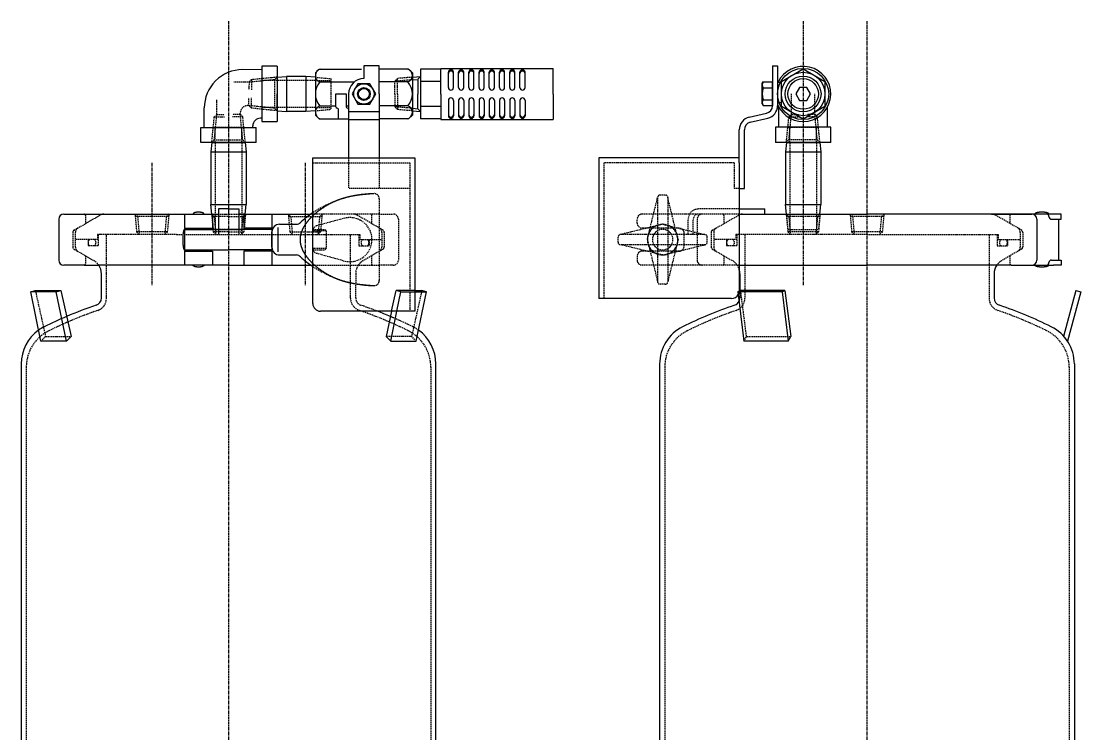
# Model space of a CAD drawing. Extents: x -168 to 355, y -757 to 125.
# Drawn here: x -81.2 to 333.7, y -478.4 to -199.5 of the extents above; entities that cross this region are included whole.
import ezdxf

# ---------------------------------------------------------------- set-up
doc = ezdxf.new("R2010")
doc.units = 0
doc.linetypes.add('CENTER', pattern=[2, 1.25, -0.25, 0.25, -0.25])
doc.linetypes.add('DASHED', pattern=[0.75, 0.5, -0.25])
doc.layers.get('0').update_dxf_attribs({"linetype": 'CONTINUOUS'})
doc.layers.add('CENTER', color=1, linetype='CENTER')

msp = doc.modelspace()

# ---------------------------------------------------------------- linework, layer by layer
at = {"color": 7, "linetype": 'CONTINUOUS'}
for p, q in [((13.05, -218.49), (5.52, -218.48)), ((13.05, -217.17), (13.05, -238.81)), ((19, -217.18), (13.05, -217.17)), ((19, -217.18), (19, -238.81)), ((35.5, -218.25), (34, -219.75)), ((34, -219.75), (34, -236.25)), ((35.5, -218.25), (52, -218.25)), ((59, -217), (53, -217)), ((53, -217), (53, -222)), ((59, -228), (59, -217)), ((70.5, -218.25), (59, -218.25)), ((70.5, -218.25), (72, -219.75)), ((72, -219.75), (72, -236.25)), ((75.1, -218.32), (75.1, -228.02)), ((83.1, -218.32), (75.1, -218.32)), ((83.1, -218.02), (127.1, -218.02)), ((83.1, -228.02), (83.1, -218.02)), ((86.1, -225.52), (86.1, -219.52)), ((88.1, -225.52), (88.1, -219.52)), ((90.1, -225.52), (90.1, -219.52)), ((92.1, -225.52), (92.1, -219.52)), ((94.1, -225.52), (94.1, -219.52)), ((96.1, -225.52), (96.1, -219.52)), ((98.1, -225.52), (98.1, -219.52)), ((100.1, -225.52), (100.1, -219.52)), ((102.1, -225.52), (102.1, -219.52)), ((104.1, -225.52), (104.1, -219.52)), ((106.1, -225.52), (106.1, -219.52)), ((108.1, -225.52), (108.1, -219.52)), ((110.1, -225.52), (110.1, -219.52)), ((112.1, -225.52), (112.1, -219.52)), ((114.1, -225.52), (114.1, -219.52)), ((116.1, -225.52), (116.1, -219.52)), ((127.1, -228.02), (127.1, -218.02)), ((213, -217), (213, -232.62)), ((213, -217), (215, -217)), ((215, -217), (215, -232.62)), ((19.01, -221.43), (18.01, -222.42)), ((19, -221.44), (22.7, -221.1)), ((19, -221.44), (19, -228)), ((22.7, -221.1), (22.7, -234.9)), ((30.3, -221.1), (22.7, -221.1)), ((30.3, -221.1), (30.3, -234.9)), ((34, -221.44), (30.3, -221.1)), ((34, -221.44), (34, -234.55)), ((35.81, -223.3), (49.26, -223.3)), ((70.19, -223.3), (59, -223.3)), ((72, -221.45), (75.1, -221.19)), ((72, -221.45), (72, -234.59)), ((72, -222.45), (74.1, -222.28)), ((75.1, -221.19), (74.1, -222.27)), ((74.1, -222.28), (74.1, -228.02)), ((83.1, -223.17), (75.1, -223.17)), ((209, -223.92), (209.35, -223.3)), ((209, -231.92), (209, -223.92)), ((209.35, -223.3), (213, -223.3)), ((213, -232.54), (213, -223.3)), ((215, -223.38), (216.5, -223.38)), ((19, -234.55), (19, -228)), ((42, -228), (46, -228)), ((42, -233), (42, -228)), ((46, -228), (46, -233)), ((47, -228), (47, -253)), ((59, -228), (59, -253)), ((74.1, -233.76), (74.1, -228.02)), ((75.1, -228.02), (75.1, -237.72)), ((83.1, -228.02), (83.1, -238.02)), ((127.1, -228.02), (127.1, -238.02)), ((209.35, -225.61), (213, -225.61)), ((86.1, -230.52), (86.1, -236.52)), ((88.1, -230.52), (88.1, -236.52)), ((90.1, -230.52), (90.1, -236.52)), ((92.1, -230.52), (92.1, -236.52)), ((94.1, -230.52), (94.1, -236.52)), ((96.1, -230.52), (96.1, -236.52)), ((98.1, -230.52), (98.1, -236.52)), ((100.1, -230.52), (100.1, -236.52)), ((102.1, -230.52), (102.1, -236.52)), ((104.1, -230.52), (104.1, -236.52)), ((106.1, -230.52), (106.1, -236.52)), ((108.1, -230.52), (108.1, -236.52)), ((110.1, -230.52), (110.1, -236.52)), ((112.1, -230.52), (112.1, -236.52)), ((114.1, -230.52), (114.1, -236.52)), ((116.1, -230.52), (116.1, -236.52)), ((209, -231.92), (209.35, -232.54)), ((209.35, -230.23), (213, -230.23)), ((215, -231.38), (216.5, -231.38)), ((-9.5, -241.06), (-9.5, -233.48)), ((19, -234.55), (22.7, -234.9)), ((30.3, -234.9), (22.7, -234.9)), ((34, -234.55), (30.3, -234.9)), ((35.5, -237.75), (34, -236.25)), ((35.81, -232.69), (42, -232.69)), ((43, -237.75), (43, -234)), ((46, -232.69), (47, -232.69)), ((59, -235), (47, -235)), ((70.19, -232.69), (59, -232.69)), ((70.5, -237.75), (72, -236.25)), ((72, -233.59), (74.1, -233.76)), ((72, -234.59), (75.1, -234.85)), ((75.1, -234.85), (74.1, -233.77)), ((83.1, -232.87), (75.1, -232.87)), ((203.87, -237.11), (210.67, -235.54)), ((209.35, -232.54), (213, -232.54)), ((215.5, -241.05), (215.5, -233.2)), ((234.5, -241.05), (234.5, -233.17)), ((9.5, -241.06), (9.5, -240.49)), ((13.05, -237.49), (12.5, -237.49)), ((13.05, -238.81), (19, -238.81)), ((35.5, -237.75), (47, -237.75)), ((47, -238), (59, -238)), ((70.5, -237.75), (59, -237.75)), ((83.1, -237.72), (75.1, -237.72)), ((83.1, -238.02), (127.1, -238.02)), ((204.32, -239.06), (211.12, -237.49)), ((-10.82, -241.06), (10.82, -241.06)), ((-10.82, -247), (-10.82, -241.06)), ((10.82, -247), (10.82, -241.06)), ((200, -255), (200, -241.98)), ((202, -265), (202, -241.98)), ((214.18, -241.05), (214.18, -247)), ((235.82, -241.05), (214.18, -241.05)), ((235.82, -247), (235.82, -241.05)), ((10.82, -247), (-10.82, -247)), ((-6.56, -247), (-6.9, -250.7)), ((-6.56, -247), (6.56, -247)), ((6.56, -247), (6.9, -250.7)), ((235.82, -247), (214.18, -247)), ((218.44, -247), (218.1, -250.7)), ((218.44, -247), (231.56, -247)), ((231.56, -247), (231.9, -250.7)), ((-6.9, -250.7), (6.9, -250.7)), ((-6.9, -250.7), (-6.9, -271.3)), ((6.9, -250.7), (6.9, -271.3)), ((33, -310), (33, -253)), ((33, -253), (73, -253)), ((73, -253), (73, -313)), ((200, -253), (145, -253)), ((145, -253), (145, -308)), ((218.1, -250.7), (231.9, -250.7)), ((218.1, -250.7), (218.1, -271.3)), ((231.9, -250.7), (231.9, -271.3)), ((200, -255), (200, -305)), ((200, -265), (202, -265)), ((-6.9, -271.3), (6.9, -271.3)), ((-6.56, -275), (-6.9, -271.3)), ((-4, -273), (-4, -281)), ((0, -273), (-4, -273)), ((0, -273), (4, -273)), ((4, -273), (4, -281)), ((6.56, -275), (6.9, -271.3)), ((200, -273), (210, -273)), ((210, -275), (210, -273)), ((218.44, -275), (218.1, -271.3)), ((218.1, -271.3), (231.9, -271.3)), ((231.56, -275), (231.9, -271.3)), ((-66.5, -277), (-66.5, -293)), ((-64.5, -275), (-4, -275)), ((-17.25, -275), (-17.25, -280.5)), ((-6.56, -275), (-4, -275)), ((-6.25, -275), (-6.25, -280.5)), ((4, -275), (32.3, -275)), ((6.63, -275), (4, -275)), ((6, -275), (6, -280.5)), ((17, -275), (17, -280.5)), ((200, -275), (250, -275)), ((218.44, -275), (225, -275)), ((314.5, -275), (250, -275)), ((298.8, -275), (306.5, -275)), ((306.5, -275), (314.5, -275)), ((326.01, -275), (314.5, -275)), ((316.5, -277), (316.5, -293)), ((321.25, -276), (321.25, -276)), ((322.25, -277), (325.04, -277)), ((325.04, -277), (326.01, -277)), ((325.04, -277), (325.04, -293)), ((326.01, -277), (326.01, -275)), ((-17.25, -280.5), (-6.25, -280.5)), ((-17.25, -281), (-17.25, -289)), ((-17.25, -281), (0, -281)), ((-13.89, -280.5), (-13.89, -281)), ((-9.61, -280.5), (-9.61, -281)), ((-4, -281), (-4, -283)), ((17, -281), (0, -281)), ((4, -281), (4, -283)), ((17, -280.5), (6, -280.5)), ((17, -281), (17, -289)), ((17, -288), (17, -282)), ((19.24, -280.22), (19.24, -289.78)), ((20, -279), (26.6, -279)), ((-17.25, -289), (0, -289)), ((-17.25, -289.5), (-17.25, -295)), ((-17.25, -289.5), (-6.25, -289.5)), ((-13.89, -289), (-13.89, -289.5)), ((-9.61, -289), (-9.61, -289.5)), ((-6.25, -289.5), (-6.25, -295)), ((17, -289), (0, -289)), ((17, -289.5), (6, -289.5)), ((6, -289.5), (6, -295)), ((17, -289.5), (17, -295)), ((20, -291), (26.6, -291)), ((321.25, -294), (321.25, -294)), ((322.25, -293), (325.04, -293)), ((325.04, -293), (326.01, -293)), ((326.01, -293), (326.01, -295)), ((-56.5, -295), (-64.5, -295)), ((-56.5, -295), (-50.82, -295)), ((0, -295), (-50.82, -295)), ((-49.8, -307.83), (-49.8, -298.32)), ((0, -295), (32.3, -295)), ((200, -295), (250, -295)), ((200.2, -298.35), (200.2, -305.1)), ((306.5, -295), (250, -295)), ((299.8, -298.35), (299.8, -307.83)), ((306.5, -295), (314.5, -295)), ((314.5, -295), (323.04, -295)), ((326.01, -295), (323.04, -295)), ((-77.49, -305.45), (-75.67, -304.93)), ((-73.5, -324.77), (-77.49, -305.45)), ((-67.49, -305.45), (-77.49, -305.45)), ((-75.67, -304.93), (-65.67, -304.93)), ((-67.49, -305.45), (-65.67, -304.93)), ((-63.5, -324.77), (-67.49, -305.45)), ((-65.67, -304.93), (-61.68, -322.86)), ((63.87, -313), (65.67, -304.93)), ((73, -304.93), (65.67, -304.93)), ((67.49, -305.45), (65.67, -304.93)), ((65.93, -313), (67.49, -305.45)), ((67.49, -305.45), (73, -305.45)), ((73, -304.93), (75.67, -304.93)), ((73, -305.45), (77.49, -305.45)), ((73.5, -324.77), (77.49, -305.45)), ((77.49, -305.45), (75.67, -304.93)), ((199.49, -305.45), (200.54, -304.93)), ((216.81, -305.45), (199.49, -305.45)), ((199.49, -305.45), (201.79, -324.77)), ((200.2, -305.1), (200.2, -307.83)), ((217.86, -304.93), (200.54, -304.93)), ((216.81, -305.45), (217.86, -304.93)), ((216.81, -305.45), (219.11, -324.77)), ((217.86, -304.93), (220.16, -322.86)), ((331.8, -304.93), (327, -322.86)), ((333.74, -305.45), (328.56, -324.77)), ((331.8, -304.93), (333.74, -305.45)), ((197, -308), (145, -308)), ((73, -313), (36, -313)), ((63.87, -313), (61.68, -322.86)), ((63.5, -324.77), (65.93, -313)), ((-63.5, -324.77), (-61.68, -322.86)), ((63.5, -324.77), (61.68, -322.86)), ((219.11, -324.77), (220.16, -322.86)), ((-63.5, -324.77), (-73.5, -324.77)), ((63.5, -324.77), (73.5, -324.77)), ((219.11, -324.77), (201.79, -324.77)), ((-81.2, -333.64), (-81.2, -491)), ((81.2, -491), (81.2, -333.64)), ((168.8, -333.64), (168.8, -491)), ((331.2, -333.64), (331.2, -491))]:
    msp.add_line(p, q, dxfattribs=at)
at = {"color": 3, "linetype": 'DASHED'}
for p, q in [((9.06, -223.41), (2.06, -223.4)), ((8.01, -223.41), (8, -226.43)), ((9.01, -222.41), (8.01, -223.41)), ((18.01, -222.42), (8.01, -223.41)), ((9.01, -222.41), (9, -226.43)), ((19.01, -221.43), (9.01, -222.41)), ((19, -221.44), (13, -222)), ((13, -222), (13, -234)), ((19, -222.75), (13, -222.75)), ((18.01, -222.42), (17.99, -233.57)), ((34, -222.75), (19, -222.75)), ((34, -221.44), (40, -222)), ((34, -222.75), (40, -222.75)), ((40, -222), (40, -234)), ((66.1, -221.93), (65.1, -223.02)), ((72, -222.45), (65.1, -223.02)), ((65.1, -228.02), (65.1, -223.02)), ((65.1, -228.02), (65.1, -223.02)), ((72, -221.45), (66.1, -221.93)), ((66.1, -228.02), (66.1, -221.93)), ((65.1, -228.02), (65.1, -233.02)), ((65.1, -228.02), (65.1, -233.02)), ((66.1, -228.02), (66.1, -234.1)), ((220.44, -235.99), (220.45, -228)), ((229.58, -237.06), (229.6, -228)), ((-4.57, -236), (-4.57, -230.02)), ((7.99, -232.56), (8, -229.54)), ((8.99, -233.56), (9, -229.55)), ((-5.57, -237), (-4.57, -236)), ((-5.57, -246), (-4.57, -236)), ((-4.57, -236), (-1.56, -236)), ((4.57, -236), (1.56, -236)), ((4.57, -236), (4.57, -235.56)), ((5.57, -237), (4.57, -236)), ((5.57, -246), (4.57, -236)), ((7.99, -232.56), (7.58, -232.56)), ((17.99, -233.57), (7.99, -232.56)), ((8.99, -233.56), (7.99, -232.56)), ((18.99, -234.57), (8.99, -233.56)), ((19, -233.25), (13, -233.25)), ((19, -234.55), (13, -234)), ((18.99, -234.57), (17.99, -233.57)), ((34, -233.25), (19, -233.25)), ((34, -233.25), (40, -233.25)), ((34, -234.55), (40, -234)), ((66.1, -234.1), (65.1, -233.02)), ((72, -233.59), (65.1, -233.02)), ((72, -234.59), (66.1, -234.1)), ((219.42, -245.99), (220.44, -235.99)), ((219.44, -236.99), (220.44, -235.99)), ((220.44, -235.99), (223.45, -236)), ((229.58, -236.01), (226.57, -236)), ((230.57, -246.01), (229.58, -236.01)), ((230.58, -237.01), (229.58, -236.01)), ((-6.57, -247), (-5.57, -237)), ((-5.57, -237), (-1.56, -237)), ((5.57, -237), (1.56, -237)), ((6.57, -247), (5.57, -237)), ((218.42, -246.99), (219.44, -236.99)), ((219.44, -236.99), (223.45, -237)), ((230.58, -237.01), (226.57, -237)), ((231.57, -247.01), (230.58, -237.01)), ((-6.56, -247), (-6, -241)), ((-6, -241), (6, -241)), ((-5.25, -247), (-5.25, -241)), ((5.25, -247), (5.25, -241)), ((6.56, -247), (6, -241)), ((218.44, -247), (219, -241)), ((219, -241), (231, -241)), ((219.75, -247), (219.75, -241)), ((230.25, -247), (230.25, -241)), ((231.56, -247), (231, -241)), ((-6.57, -247), (-5.57, -246)), ((-5.57, -246), (5.57, -246)), ((-5.25, -247), (-5.25, -275)), ((5.25, -247), (5.25, -275)), ((6.57, -247), (5.57, -246)), ((218.42, -246.99), (219.42, -245.99)), ((230.57, -246.01), (219.42, -245.99)), ((219.75, -247), (219.75, -275)), ((230.25, -247), (230.25, -275)), ((231.57, -247.01), (230.57, -246.01)), ((47, -253), (47, -265)), ((59, -253), (59, -265)), ((33, -255), (71, -255)), ((71, -255), (71, -313)), ((198, -255), (147, -255)), ((147, -255), (147, -308)), ((198, -255), (198, -265)), ((71, -265), (47, -265)), ((200, -265), (198, -265)), ((59, -269), (59, -301)), ((164, -285), (168, -268.54)), ((168, -268.54), (168, -301.46)), ((171, -267.54), (169, -267.54)), ((172, -268.54), (172, -301.46)), ((176, -285), (172, -268.54)), ((200, -273), (184, -273)), ((-60.5, -281.29), (-50.3, -275.4)), ((-56, -275.5), (-56, -278.69)), ((-36.63, -275), (-36, -282)), ((-36.63, -275), (-35.63, -276)), ((-23.46, -276), (-36.54, -276)), ((-35.63, -276), (-35, -283)), ((-24.37, -276), (-25, -283)), ((-23.37, -275), (-24.37, -276)), ((-23.37, -275), (-24, -282)), ((-6.63, -275), (-5.63, -276)), ((-6.63, -275), (-6, -282)), ((-6.56, -275), (-6, -281)), ((0, -276), (-6.54, -276)), ((-5.63, -276), (-5, -283)), ((-5.25, -275), (-5.25, -281)), ((-4, -275), (0, -275)), ((0, -275), (4, -275)), ((0, -276), (6.54, -276)), ((5.63, -276), (5, -283)), ((5.25, -275), (5.25, -281)), ((6.63, -275), (5.63, -276)), ((6.56, -275), (6, -281)), ((6.63, -275), (6, -282)), ((23.37, -275), (24.37, -276)), ((23.37, -275), (24, -282)), ((23.46, -276), (36.54, -276)), ((24.37, -276), (25, -283)), ((59, -275), (32.3, -275)), ((44.93, -276.77), (34.48, -279.6)), ((35.63, -276), (35, -283)), ((36.63, -275), (35.63, -276)), ((36.63, -275), (36, -282)), ((60.5, -281.29), (50.3, -275.4)), ((56, -275.5), (56, -278.69)), ((56, -275.5), (56, -278.69)), ((56, -275.5), (56, -278.69)), ((59, -275), (64.5, -275)), ((66.5, -277), (66.5, -293)), ((160, -278.5), (160, -277)), ((185.5, -275), (162, -275)), ((180, -283), (180, -277)), ((182, -283), (182, -277)), ((183.5, -277), (183.5, -293)), ((193.5, -275), (185.5, -275)), ((189.5, -281.29), (199.7, -275.4)), ((200, -275), (193.5, -275)), ((194, -275.5), (194, -278.69)), ((218.37, -275), (219.37, -276)), ((218.37, -275), (219, -282)), ((218.44, -275), (219, -281)), ((231.54, -276), (218.46, -276)), ((219.37, -276), (220, -283)), ((219.75, -275), (219.75, -281)), ((230.63, -276), (230, -283)), ((230.25, -275), (230.25, -281)), ((231.63, -275), (230.63, -276)), ((231.63, -275), (231, -282)), ((231.56, -275), (231, -281)), ((243.38, -275), (244.38, -276)), ((243.38, -275), (244, -282)), ((256.54, -276), (243.47, -276)), ((244.38, -276), (245, -283)), ((255.63, -276), (255, -283)), ((256.63, -275), (255.63, -276)), ((256.63, -275), (256, -282)), ((310.5, -281.29), (300.3, -275.4)), ((306, -275.5), (306, -278.69)), ((-61, -282.15), (-61, -287.85)), ((-60, -282.15), (-60, -287.85)), ((-36, -282), (-35, -283)), ((-24, -282), (-36, -282)), ((-24, -282), (-25, -283)), ((0, -281), (-6, -281)), ((-6, -282), (-5, -283)), ((0, -282), (-6, -282)), ((0, -281), (6, -281)), ((0, -282), (6, -282)), ((6, -282), (5, -283)), ((24, -282), (36, -282)), ((24, -282), (25, -283)), ((33, -288.47), (33, -281.53)), ((38.25, -281.55), (33, -281.55)), ((33.07, -281), (37.7, -281)), ((36, -282), (35, -283)), ((37.7, -281), (38.25, -281.55)), ((38.25, -281.55), (38.25, -288.45)), ((60, -282.15), (60, -287.85)), ((61, -282.15), (61, -287.85)), ((170, -279), (153.54, -283)), ((176.42, -280.5), (162, -280.5)), ((170, -279), (186.46, -283)), ((189, -282.15), (189, -287.85)), ((190, -282.15), (190, -287.85)), ((219, -281), (231, -281)), ((231, -282), (219, -282)), ((219, -282), (220, -283)), ((231, -282), (230, -283)), ((244, -282), (245, -283)), ((256, -282), (244, -282)), ((256, -282), (255, -283)), ((310, -282.15), (310, -287.85)), ((311, -282.15), (311, -287.85)), ((-51, -285), (-60, -285)), ((-55, -285), (-55, -287.4)), ((-51.35, -283), (-51.35, -285)), ((-20.33, -283), (-51.35, -283)), ((-51, -283), (-51, -287.4)), ((-47.8, -307.94), (-47.8, -283)), ((-20.33, -283), (0, -283)), ((0, -283), (51.35, -283)), ((47.8, -307.94), (47.8, -283)), ((51, -283), (51, -287.4)), ((51, -285), (60, -285)), ((51.35, -283), (51.35, -285)), ((55, -285), (55, -287.4)), ((152.54, -286), (152.54, -284)), ((186.46, -283), (153.54, -283)), ((164, -285), (168, -301.46)), ((176, -285), (172, -301.46)), ((178.42, -287.5), (178.42, -282.5)), ((182, -283), (180, -283)), ((187.46, -286), (187.46, -284)), ((199, -285), (190, -285)), ((195, -285), (195, -287.4)), ((250, -283), (198.65, -283)), ((198.65, -283), (198.65, -285)), ((199, -283), (199, -287.4)), ((202.2, -283), (202.2, -307.94)), ((250, -283), (301.35, -283)), ((297.8, -283), (297.8, -307.94)), ((301, -283), (301, -287.4)), ((301, -285), (310, -285)), ((301.35, -283), (301.35, -285)), ((305, -285), (305, -287.4)), ((-60.5, -288.71), (-52.8, -293.16)), ((-51, -287.4), (-55, -287.4)), ((38.25, -288.45), (33, -288.45)), ((33.07, -289), (37.7, -289)), ((44.93, -293.23), (34.48, -290.4)), ((37.7, -289), (38.25, -288.45)), ((51, -287.4), (55, -287.4)), ((60.5, -288.71), (52.8, -293.16)), ((186.46, -287), (153.54, -287)), ((170, -291), (153.54, -287)), ((176.42, -289.5), (162, -289.5)), ((170, -291), (186.46, -287)), ((189.5, -288.71), (197.2, -293.16)), ((199, -287.4), (195, -287.4)), ((301, -287.4), (305, -287.4)), ((310.5, -288.71), (302.8, -293.16)), ((-56, -291.31), (-56, -294.5)), ((56, -291.31), (56, -294.5)), ((56, -291.31), (56, -294.5)), ((56, -291.31), (56, -294.5)), ((160, -291.5), (160, -293)), ((194, -291.31), (194, -294.5)), ((306, -291.31), (306, -294.5)), ((32.3, -295), (59, -295)), ((49.8, -298.35), (49.8, -302.25)), ((64.5, -295), (59, -295)), ((185.5, -295), (162, -295)), ((200, -295), (185.5, -295)), ((49.8, -307.83), (49.8, -302.25)), ((171, -302.46), (169, -302.46)), ((-75.67, -304.93), (-71.68, -322.86)), ((75.67, -304.93), (71.68, -322.86)), ((202.84, -322.86), (200.54, -304.93)), ((-73.5, -324.77), (-71.68, -322.86)), ((-71.68, -322.86), (-61.68, -322.86)), ((71.68, -322.86), (61.68, -322.86)), ((73.5, -324.77), (71.68, -322.86)), ((201.79, -324.77), (202.84, -322.86)), ((202.84, -322.86), (220.16, -322.86)), ((-79.2, -334.87), (-79.2, -510.31)), ((79.2, -334.87), (79.2, -510.31)), ((170.8, -334.87), (170.8, -510.31)), ((329.2, -334.87), (329.2, -510.31))]:
    msp.add_line(p, q, dxfattribs=at)
at = {"color": 7, "linetype": 'CONTINUOUS'}
for points in [[(233.5, -232.91), (225, -237.82), (216.5, -232.91), (216.5, -223.1), (225, -218.19), (233.5, -223.1)], [(50.69, -224), (48.38, -228), (50.69, -232), (55.31, -232), (57.62, -228), (55.31, -224)], [(226.44, -230.5), (227.88, -228), (226.44, -225.5), (223.55, -225.5), (222.11, -228), (223.55, -230.5)]]:
    msp.add_lwpolyline(points, close=True, dxfattribs=at)
at = {"color": 3}
for points in [[(56.94, -267, 0), (56.78, -267.01, 0), (56.63, -267.02, 0), (56.48, -267.04, 0), (56.33, -267.05, 0), (56.17, -267.06, 0), (56.02, -267.07, 0), (55.87, -267.08, 0), (55.72, -267.1, 0), (55.57, -267.11, 0), (55.41, -267.12, 0), (55.26, -267.13, 0), (55.11, -267.15, 0), (54.96, -267.16, 0), (54.81, -267.17, 0), (54.65, -267.19, 0), (54.5, -267.2, 0), (54.35, -267.21, 0), (54.2, -267.23, 0), (54.05, -267.24, 0), (53.89, -267.25, 0), (53.74, -267.27, 0), (53.59, -267.28, 0), (53.44, -267.3, 0), (53.28, -267.31, 0), (53.13, -267.33, 0), (52.98, -267.34, 0), (52.83, -267.36, 0), (52.67, -267.37, 0), (52.52, -267.39, 0), (52.37, -267.41, 0), (52.22, -267.42, 0), (52.07, -267.44, 0), (51.91, -267.46, 0), (51.76, -267.48, 0), (51.61, -267.5, 0), (51.46, -267.51, 0), (51.3, -267.53, 0), (51.15, -267.55, 0), (51, -267.57, 0), (50.85, -267.59, 0), (50.69, -267.62, 0), (50.54, -267.64, 0), (50.39, -267.66, 0), (50.23, -267.68, 0), (50.08, -267.7, 0), (49.93, -267.73, 0), (49.78, -267.75, 0), (49.62, -267.78, 0), (49.47, -267.8, 0), (49.32, -267.83, 0), (49.17, -267.85, 0), (49.01, -267.88, 0), (48.86, -267.91, 0), (48.71, -267.93, 0), (48.55, -267.96, 0), (48.4, -267.99, 0), (48.25, -268.02, 0), (48.09, -268.05, 0), (47.94, -268.08, 0), (47.79, -268.11, 0), (47.63, -268.14, 0), (47.48, -268.18, 0), (47.33, -268.21, 0), (47.17, -268.25, 0), (47.02, -268.28, 0), (46.87, -268.32, 0), (46.71, -268.35, 0), (46.56, -268.39, 0), (46.41, -268.43, 0), (46.25, -268.47, 0), (46.1, -268.51, 0), (45.95, -268.55, 0), (45.79, -268.59, 0), (45.64, -268.63, 0), (45.48, -268.67, 0), (45.33, -268.71, 0), (45.18, -268.76, 0), (45.02, -268.81, 0), (44.87, -268.85, 0), (44.71, -268.9, 0), (44.56, -268.94, 0), (44.41, -268.99, 0), (44.25, -269.04, 0), (44.1, -269.09, 0), (43.94, -269.15, 0), (43.79, -269.2, 0), (43.63, -269.25, 0), (43.48, -269.31, 0), (43.32, -269.36, 0), (43.17, -269.42, 0), (43.02, -269.47, 0), (42.86, -269.53, 0), (42.71, -269.59, 0), (42.55, -269.65, 0), (42.4, -269.71, 0), (42.24, -269.78, 0), (42.09, -269.84, 0), (41.93, -269.9, 0), (41.77, -269.97, 0), (41.62, -270.04, 0), (41.46, -270.1, 0), (41.31, -270.17, 0), (41.15, -270.24, 0), (41, -270.31, 0), (40.84, -270.39, 0), (40.69, -270.46, 0), (40.53, -270.53, 0), (40.38, -270.61, 0), (40.22, -270.69, 0), (40.07, -270.76, 0), (39.91, -270.84, 0), (39.76, -270.92, 0), (39.6, -271, 0), (39.45, -271.08, 0), (39.29, -271.17, 0), (39.14, -271.25, 0), (38.98, -271.33, 0), (38.83, -271.42, 0), (38.68, -271.51, 0), (38.52, -271.59, 0), (38.37, -271.68, 0), (38.22, -271.77, 0), (38.07, -271.86, 0), (37.92, -271.95, 0), (37.76, -272.04, 0), (37.61, -272.14, 0), (37.46, -272.23, 0), (37.31, -272.33, 0), (37.16, -272.42, 0), (37.02, -272.52, 0), (36.87, -272.62, 0), (36.72, -272.71, 0), (36.57, -272.81, 0), (36.42, -272.91, 0), (36.28, -273.01, 0), (36.13, -273.11, 0), (35.99, -273.22, 0), (35.84, -273.32, 0), (35.7, -273.42, 0), (35.56, -273.53, 0), (35.42, -273.63, 0), (35.27, -273.74, 0), (35.13, -273.85, 0), (34.99, -273.95, 0), (34.85, -274.06, 0), (34.72, -274.17, 0), (34.58, -274.28, 0), (34.44, -274.39, 0), (34.31, -274.5, 0), (34.17, -274.62, 0), (34.04, -274.73, 0), (33.9, -274.84, 0), (33.77, -274.95, 0), (33.64, -275.07, 0), (33.51, -275.19, 0), (33.38, -275.3, 0), (33.25, -275.42, 0), (33.13, -275.54, 0), (33, -275.65, 0)], [(33, -294.35, 0), (33.13, -294.47, 0), (33.25, -294.59, 0), (33.38, -294.7, 0), (33.51, -294.82, 0), (33.64, -294.94, 0), (33.77, -295.05, 0), (33.9, -295.16, 0), (34.04, -295.28, 0), (34.17, -295.39, 0), (34.31, -295.5, 0), (34.44, -295.61, 0), (34.58, -295.73, 0), (34.72, -295.83, 0), (34.86, -295.94, 0), (35, -296.05, 0), (35.14, -296.16, 0), (35.28, -296.27, 0), (35.42, -296.38, 0), (35.56, -296.48, 0), (35.7, -296.58, 0), (35.85, -296.69, 0), (35.99, -296.79, 0), (36.14, -296.89, 0), (36.28, -297, 0), (36.43, -297.1, 0), (36.57, -297.2, 0), (36.72, -297.3, 0), (36.87, -297.39, 0), (37.02, -297.49, 0), (37.17, -297.59, 0), (37.32, -297.68, 0), (37.47, -297.78, 0), (37.62, -297.87, 0), (37.77, -297.97, 0), (37.92, -298.06, 0), (38.07, -298.15, 0), (38.22, -298.24, 0), (38.38, -298.33, 0), (38.53, -298.42, 0), (38.68, -298.5, 0), (38.84, -298.59, 0), (38.99, -298.68, 0), (39.14, -298.76, 0), (39.3, -298.84, 0), (39.45, -298.93, 0), (39.61, -299.01, 0), (39.76, -299.09, 0), (39.92, -299.17, 0), (40.07, -299.25, 0), (40.23, -299.32, 0), (40.38, -299.4, 0), (40.54, -299.48, 0), (40.69, -299.55, 0), (40.85, -299.62, 0), (41, -299.69, 0), (41.16, -299.77, 0), (41.31, -299.84, 0), (41.47, -299.9, 0), (41.62, -299.97, 0), (41.78, -300.04, 0), (41.93, -300.1, 0), (42.09, -300.17, 0), (42.24, -300.23, 0), (42.4, -300.29, 0), (42.55, -300.36, 0), (42.71, -300.42, 0), (42.86, -300.48, 0), (43.02, -300.53, 0), (43.17, -300.59, 0), (43.33, -300.65, 0), (43.48, -300.7, 0), (43.64, -300.75, 0), (43.79, -300.81, 0), (43.95, -300.86, 0), (44.1, -300.91, 0), (44.25, -300.96, 0), (44.41, -301.01, 0), (44.56, -301.06, 0), (44.72, -301.11, 0), (44.87, -301.15, 0), (45.03, -301.2, 0), (45.18, -301.25, 0), (45.33, -301.29, 0), (45.49, -301.33, 0), (45.64, -301.38, 0), (45.8, -301.42, 0), (45.95, -301.46, 0), (46.1, -301.5, 0), (46.26, -301.54, 0), (46.41, -301.58, 0), (46.56, -301.61, 0), (46.72, -301.65, 0), (46.87, -301.69, 0), (47.03, -301.72, 0), (47.18, -301.76, 0), (47.33, -301.79, 0), (47.49, -301.82, 0), (47.64, -301.86, 0), (47.79, -301.89, 0), (47.95, -301.92, 0), (48.1, -301.95, 0), (48.25, -301.98, 0), (48.41, -302.01, 0), (48.56, -302.04, 0), (48.71, -302.07, 0), (48.87, -302.1, 0), (49.02, -302.12, 0), (49.17, -302.15, 0), (49.33, -302.18, 0), (49.48, -302.2, 0), (49.63, -302.23, 0), (49.79, -302.25, 0), (49.94, -302.27, 0), (50.09, -302.3, 0), (50.24, -302.32, 0), (50.4, -302.34, 0), (50.55, -302.37, 0), (50.7, -302.39, 0), (50.86, -302.41, 0), (51.01, -302.43, 0), (51.16, -302.45, 0), (51.31, -302.47, 0), (51.47, -302.49, 0), (51.62, -302.51, 0), (51.77, -302.52, 0), (51.93, -302.54, 0), (52.08, -302.56, 0), (52.23, -302.58, 0), (52.38, -302.59, 0), (52.54, -302.61, 0), (52.69, -302.63, 0), (52.84, -302.64, 0), (52.99, -302.66, 0), (53.15, -302.67, 0), (53.3, -302.69, 0), (53.45, -302.7, 0), (53.6, -302.72, 0), (53.76, -302.73, 0), (53.91, -302.75, 0), (54.06, -302.76, 0), (54.22, -302.78, 0), (54.37, -302.79, 0), (54.52, -302.8, 0), (54.67, -302.82, 0), (54.83, -302.83, 0), (54.98, -302.84, 0), (55.13, -302.86, 0), (55.28, -302.87, 0), (55.44, -302.88, 0), (55.59, -302.89, 0), (55.74, -302.9, 0), (55.89, -302.92, 0), (56.04, -302.93, 0), (56.2, -302.94, 0), (56.35, -302.95, 0), (56.5, -302.96, 0), (56.65, -302.98, 0), (56.81, -302.99, 0), (56.96, -303, 0)]]:
    msp.add_polyline3d(points, dxfattribs=at)
at = {"color": 7, "linetype": 'CONTINUOUS'}
for points in [[(-9.61, -275, 0), (-9.61, -274.98, 0), (-9.61, -274.96, 0), (-9.62, -274.94, 0), (-9.62, -274.93, 0), (-9.63, -274.91, 0), (-9.64, -274.89, 0), (-9.64, -274.87, 0), (-9.65, -274.85, 0), (-9.66, -274.84, 0), (-9.68, -274.82, 0), (-9.69, -274.8, 0), (-9.7, -274.78, 0), (-9.72, -274.77, 0), (-9.74, -274.75, 0), (-9.76, -274.73, 0), (-9.78, -274.71, 0), (-9.8, -274.7, 0), (-9.82, -274.68, 0), (-9.84, -274.66, 0), (-9.86, -274.65, 0), (-9.89, -274.63, 0), (-9.92, -274.62, 0), (-9.94, -274.6, 0), (-9.97, -274.58, 0), (-10, -274.57, 0), (-10.03, -274.56, 0), (-10.06, -274.54, 0), (-10.1, -274.53, 0), (-10.13, -274.51, 0), (-10.17, -274.5, 0), (-10.2, -274.49, 0), (-10.24, -274.47, 0), (-10.28, -274.46, 0), (-10.31, -274.45, 0), (-10.35, -274.43, 0), (-10.39, -274.42, 0), (-10.43, -274.41, 0), (-10.48, -274.4, 0), (-10.52, -274.39, 0), (-10.56, -274.38, 0), (-10.61, -274.37, 0), (-10.65, -274.36, 0), (-10.7, -274.35, 0), (-10.74, -274.34, 0), (-10.79, -274.33, 0), (-10.84, -274.32, 0), (-10.88, -274.32, 0), (-10.93, -274.31, 0), (-10.98, -274.3, 0), (-11.03, -274.3, 0), (-11.08, -274.29, 0), (-11.13, -274.29, 0), (-11.18, -274.28, 0), (-11.23, -274.28, 0), (-11.28, -274.27, 0), (-11.33, -274.27, 0), (-11.38, -274.26, 0), (-11.44, -274.26, 0), (-11.49, -274.26, 0), (-11.54, -274.26, 0), (-11.59, -274.25, 0), (-11.65, -274.25, 0), (-11.7, -274.25, 0), (-11.75, -274.25, 0), (-11.8, -274.25, 0), (-11.85, -274.25, 0), (-11.91, -274.25, 0), (-11.96, -274.26, 0), (-12.01, -274.26, 0), (-12.06, -274.26, 0), (-12.12, -274.26, 0), (-12.17, -274.27, 0), (-12.22, -274.27, 0), (-12.27, -274.28, 0), (-12.32, -274.28, 0), (-12.37, -274.29, 0), (-12.42, -274.29, 0), (-12.47, -274.3, 0), (-12.52, -274.3, 0), (-12.57, -274.31, 0), (-12.62, -274.32, 0), (-12.66, -274.32, 0), (-12.71, -274.33, 0), (-12.76, -274.34, 0), (-12.8, -274.35, 0), (-12.85, -274.36, 0), (-12.89, -274.37, 0), (-12.94, -274.38, 0), (-12.98, -274.39, 0), (-13.02, -274.4, 0), (-13.07, -274.41, 0), (-13.11, -274.42, 0), (-13.15, -274.43, 0), (-13.19, -274.45, 0), (-13.22, -274.46, 0), (-13.26, -274.47, 0), (-13.3, -274.49, 0), (-13.33, -274.5, 0), (-13.37, -274.51, 0), (-13.4, -274.53, 0), (-13.44, -274.54, 0), (-13.47, -274.56, 0), (-13.5, -274.57, 0), (-13.53, -274.58, 0), (-13.56, -274.6, 0), (-13.58, -274.62, 0), (-13.61, -274.63, 0), (-13.64, -274.65, 0), (-13.66, -274.66, 0), (-13.68, -274.68, 0), (-13.7, -274.7, 0), (-13.72, -274.71, 0), (-13.74, -274.73, 0), (-13.76, -274.75, 0), (-13.78, -274.77, 0), (-13.8, -274.78, 0), (-13.81, -274.8, 0), (-13.82, -274.82, 0), (-13.84, -274.84, 0), (-13.85, -274.85, 0), (-13.86, -274.87, 0), (-13.86, -274.89, 0), (-13.87, -274.91, 0), (-13.88, -274.93, 0), (-13.88, -274.94, 0), (-13.89, -274.96, 0), (-13.89, -274.98, 0), (-13.89, -275, 0)], [(321.25, -275, 0), (321.25, -274.98, 0), (321.25, -274.96, 0), (321.24, -274.94, 0), (321.24, -274.93, 0), (321.23, -274.91, 0), (321.22, -274.89, 0), (321.21, -274.87, 0), (321.2, -274.85, 0), (321.18, -274.84, 0), (321.17, -274.82, 0), (321.15, -274.8, 0), (321.13, -274.78, 0), (321.11, -274.77, 0), (321.09, -274.75, 0), (321.07, -274.73, 0), (321.04, -274.71, 0), (321.01, -274.7, 0), (320.99, -274.68, 0), (320.96, -274.66, 0), (320.93, -274.65, 0), (320.89, -274.63, 0), (320.86, -274.62, 0), (320.82, -274.6, 0), (320.79, -274.58, 0), (320.75, -274.57, 0), (320.71, -274.56, 0), (320.67, -274.54, 0), (320.63, -274.53, 0), (320.58, -274.51, 0), (320.54, -274.5, 0), (320.49, -274.49, 0), (320.44, -274.47, 0), (320.4, -274.46, 0), (320.35, -274.45, 0), (320.3, -274.44, 0), (320.25, -274.42, 0), (320.19, -274.41, 0), (320.14, -274.4, 0), (320.08, -274.39, 0), (320.03, -274.38, 0), (319.97, -274.37, 0), (319.91, -274.36, 0), (319.86, -274.35, 0), (319.8, -274.34, 0), (319.74, -274.33, 0), (319.68, -274.32, 0), (319.61, -274.32, 0), (319.55, -274.31, 0), (319.49, -274.3, 0), (319.43, -274.3, 0), (319.36, -274.29, 0), (319.3, -274.29, 0), (319.23, -274.28, 0), (319.17, -274.28, 0), (319.1, -274.27, 0), (319.04, -274.27, 0), (318.97, -274.26, 0), (318.9, -274.26, 0), (318.84, -274.26, 0), (318.77, -274.26, 0), (318.7, -274.25, 0), (318.63, -274.25, 0), (318.57, -274.25, 0), (318.5, -274.25, 0), (318.43, -274.25, 0), (318.37, -274.25, 0), (318.3, -274.25, 0), (318.23, -274.26, 0), (318.16, -274.26, 0), (318.1, -274.26, 0), (318.03, -274.26, 0), (317.96, -274.27, 0), (317.9, -274.27, 0), (317.83, -274.28, 0), (317.77, -274.28, 0), (317.7, -274.29, 0), (317.64, -274.29, 0), (317.57, -274.3, 0), (317.51, -274.3, 0), (317.45, -274.31, 0), (317.39, -274.32, 0), (317.32, -274.32, 0), (317.26, -274.33, 0), (317.2, -274.34, 0), (317.14, -274.35, 0), (317.09, -274.36, 0), (317.03, -274.37, 0), (316.97, -274.38, 0), (316.92, -274.39, 0), (316.86, -274.4, 0), (316.81, -274.41, 0), (316.75, -274.42, 0), (316.7, -274.44, 0), (316.65, -274.45, 0), (316.6, -274.46, 0), (316.56, -274.47, 0), (316.51, -274.49, 0), (316.46, -274.5, 0), (316.42, -274.51, 0), (316.37, -274.53, 0), (316.33, -274.54, 0), (316.29, -274.56, 0), (316.25, -274.57, 0), (316.21, -274.58, 0), (316.18, -274.6, 0), (316.14, -274.62, 0), (316.11, -274.63, 0), (316.07, -274.65, 0), (316.04, -274.66, 0), (316.01, -274.68, 0), (315.99, -274.7, 0), (315.96, -274.71, 0), (315.93, -274.73, 0), (315.91, -274.75, 0), (315.89, -274.77, 0), (315.87, -274.78, 0), (315.85, -274.8, 0), (315.83, -274.82, 0), (315.82, -274.84, 0), (315.8, -274.85, 0), (315.79, -274.87, 0), (315.78, -274.89, 0), (315.77, -274.91, 0), (315.76, -274.93, 0), (315.76, -274.94, 0), (315.75, -274.96, 0), (315.75, -274.98, 0), (315.75, -275, 0)], [(-17.25, -281, 0), (-17.27, -281, 0), (-17.28, -281, 0), (-17.3, -281.01, 0), (-17.32, -281.02, 0), (-17.34, -281.03, 0), (-17.35, -281.04, 0), (-17.37, -281.06, 0), (-17.39, -281.08, 0), (-17.4, -281.1, 0), (-17.42, -281.12, 0), (-17.44, -281.14, 0), (-17.45, -281.17, 0), (-17.47, -281.2, 0), (-17.49, -281.23, 0), (-17.5, -281.27, 0), (-17.52, -281.3, 0), (-17.53, -281.34, 0), (-17.55, -281.38, 0), (-17.57, -281.43, 0), (-17.58, -281.47, 0), (-17.6, -281.52, 0), (-17.61, -281.57, 0), (-17.62, -281.62, 0), (-17.64, -281.67, 0), (-17.65, -281.73, 0), (-17.67, -281.79, 0), (-17.68, -281.85, 0), (-17.69, -281.91, 0), (-17.71, -281.97, 0), (-17.72, -282.04, 0), (-17.73, -282.1, 0), (-17.75, -282.17, 0), (-17.76, -282.24, 0), (-17.77, -282.31, 0), (-17.78, -282.39, 0), (-17.79, -282.46, 0), (-17.8, -282.54, 0), (-17.81, -282.62, 0), (-17.82, -282.7, 0), (-17.83, -282.78, 0), (-17.84, -282.86, 0), (-17.85, -282.94, 0), (-17.86, -283.03, 0), (-17.87, -283.11, 0), (-17.88, -283.2, 0), (-17.88, -283.29, 0), (-17.89, -283.38, 0), (-17.9, -283.47, 0), (-17.9, -283.56, 0), (-17.91, -283.65, 0), (-17.92, -283.75, 0), (-17.92, -283.84, 0), (-17.93, -283.93, 0), (-17.93, -284.03, 0), (-17.93, -284.12, 0), (-17.94, -284.22, 0), (-17.94, -284.32, 0), (-17.94, -284.41, 0), (-17.95, -284.51, 0), (-17.95, -284.61, 0), (-17.95, -284.71, 0), (-17.95, -284.8, 0), (-17.95, -284.9, 0), (-17.95, -285, 0), (-17.95, -285.1, 0), (-17.95, -285.2, 0), (-17.95, -285.29, 0), (-17.95, -285.39, 0), (-17.95, -285.49, 0), (-17.94, -285.59, 0), (-17.94, -285.68, 0), (-17.94, -285.78, 0), (-17.93, -285.88, 0), (-17.93, -285.97, 0), (-17.93, -286.07, 0), (-17.92, -286.16, 0), (-17.92, -286.25, 0), (-17.91, -286.35, 0), (-17.9, -286.44, 0), (-17.9, -286.53, 0), (-17.89, -286.62, 0), (-17.88, -286.71, 0), (-17.88, -286.8, 0), (-17.87, -286.89, 0), (-17.86, -286.97, 0), (-17.85, -287.06, 0), (-17.84, -287.14, 0), (-17.83, -287.22, 0), (-17.82, -287.3, 0), (-17.81, -287.38, 0), (-17.8, -287.46, 0), (-17.79, -287.54, 0), (-17.78, -287.61, 0), (-17.77, -287.69, 0), (-17.76, -287.76, 0), (-17.75, -287.83, 0), (-17.73, -287.9, 0), (-17.72, -287.96, 0), (-17.71, -288.03, 0), (-17.69, -288.09, 0), (-17.68, -288.15, 0), (-17.67, -288.21, 0), (-17.65, -288.27, 0), (-17.64, -288.33, 0), (-17.62, -288.38, 0), (-17.61, -288.43, 0), (-17.6, -288.48, 0), (-17.58, -288.53, 0), (-17.57, -288.57, 0), (-17.55, -288.62, 0), (-17.53, -288.66, 0), (-17.52, -288.69, 0), (-17.5, -288.73, 0), (-17.49, -288.77, 0), (-17.47, -288.8, 0), (-17.45, -288.83, 0), (-17.44, -288.86, 0), (-17.42, -288.88, 0), (-17.4, -288.9, 0), (-17.39, -288.92, 0), (-17.37, -288.94, 0), (-17.35, -288.96, 0), (-17.34, -288.97, 0), (-17.32, -288.98, 0), (-17.3, -288.99, 0), (-17.28, -289, 0), (-17.27, -289, 0), (-17.25, -289, 0)], [(-9.61, -295, 0), (-9.61, -295.02, 0), (-9.61, -295.04, 0), (-9.62, -295.06, 0), (-9.62, -295.07, 0), (-9.63, -295.09, 0), (-9.64, -295.11, 0), (-9.64, -295.13, 0), (-9.65, -295.15, 0), (-9.66, -295.16, 0), (-9.68, -295.18, 0), (-9.69, -295.2, 0), (-9.7, -295.22, 0), (-9.72, -295.23, 0), (-9.74, -295.25, 0), (-9.76, -295.27, 0), (-9.78, -295.29, 0), (-9.8, -295.3, 0), (-9.82, -295.32, 0), (-9.84, -295.34, 0), (-9.86, -295.35, 0), (-9.89, -295.37, 0), (-9.92, -295.38, 0), (-9.94, -295.4, 0), (-9.97, -295.42, 0), (-10, -295.43, 0), (-10.03, -295.44, 0), (-10.06, -295.46, 0), (-10.1, -295.47, 0), (-10.13, -295.49, 0), (-10.17, -295.5, 0), (-10.2, -295.51, 0), (-10.24, -295.53, 0), (-10.28, -295.54, 0), (-10.31, -295.55, 0), (-10.35, -295.56, 0), (-10.39, -295.58, 0), (-10.43, -295.59, 0), (-10.48, -295.6, 0), (-10.52, -295.61, 0), (-10.56, -295.62, 0), (-10.61, -295.63, 0), (-10.65, -295.64, 0), (-10.7, -295.65, 0), (-10.74, -295.66, 0), (-10.79, -295.67, 0), (-10.84, -295.68, 0), (-10.88, -295.68, 0), (-10.93, -295.69, 0), (-10.98, -295.7, 0), (-11.03, -295.7, 0), (-11.08, -295.71, 0), (-11.13, -295.71, 0), (-11.18, -295.72, 0), (-11.23, -295.72, 0), (-11.28, -295.73, 0), (-11.33, -295.73, 0), (-11.38, -295.74, 0), (-11.44, -295.74, 0), (-11.49, -295.74, 0), (-11.54, -295.74, 0), (-11.59, -295.75, 0), (-11.65, -295.75, 0), (-11.7, -295.75, 0), (-11.75, -295.75, 0), (-11.8, -295.75, 0), (-11.85, -295.75, 0), (-11.91, -295.75, 0), (-11.96, -295.74, 0), (-12.01, -295.74, 0), (-12.06, -295.74, 0), (-12.12, -295.74, 0), (-12.17, -295.73, 0), (-12.22, -295.73, 0), (-12.27, -295.72, 0), (-12.32, -295.72, 0), (-12.37, -295.71, 0), (-12.42, -295.71, 0), (-12.47, -295.7, 0), (-12.52, -295.7, 0), (-12.57, -295.69, 0), (-12.62, -295.68, 0), (-12.66, -295.68, 0), (-12.71, -295.67, 0), (-12.76, -295.66, 0), (-12.8, -295.65, 0), (-12.85, -295.64, 0), (-12.89, -295.63, 0), (-12.94, -295.62, 0), (-12.98, -295.61, 0), (-13.02, -295.6, 0), (-13.07, -295.59, 0), (-13.11, -295.58, 0), (-13.15, -295.56, 0), (-13.19, -295.55, 0), (-13.22, -295.54, 0), (-13.26, -295.53, 0), (-13.3, -295.51, 0), (-13.33, -295.5, 0), (-13.37, -295.49, 0), (-13.4, -295.47, 0), (-13.44, -295.46, 0), (-13.47, -295.44, 0), (-13.5, -295.43, 0), (-13.53, -295.42, 0), (-13.56, -295.4, 0), (-13.58, -295.38, 0), (-13.61, -295.37, 0), (-13.64, -295.35, 0), (-13.66, -295.34, 0), (-13.68, -295.32, 0), (-13.7, -295.3, 0), (-13.72, -295.29, 0), (-13.74, -295.27, 0), (-13.76, -295.25, 0), (-13.78, -295.23, 0), (-13.8, -295.22, 0), (-13.81, -295.2, 0), (-13.82, -295.18, 0), (-13.84, -295.16, 0), (-13.85, -295.15, 0), (-13.86, -295.13, 0), (-13.86, -295.11, 0), (-13.87, -295.09, 0), (-13.88, -295.07, 0), (-13.88, -295.06, 0), (-13.89, -295.04, 0), (-13.89, -295.02, 0), (-13.89, -295, 0)], [(321.25, -295, 0), (321.25, -295.02, 0), (321.25, -295.04, 0), (321.24, -295.06, 0), (321.24, -295.07, 0), (321.23, -295.09, 0), (321.22, -295.11, 0), (321.21, -295.13, 0), (321.2, -295.15, 0), (321.18, -295.16, 0), (321.17, -295.18, 0), (321.15, -295.2, 0), (321.13, -295.22, 0), (321.11, -295.23, 0), (321.09, -295.25, 0), (321.07, -295.27, 0), (321.04, -295.29, 0), (321.01, -295.3, 0), (320.99, -295.32, 0), (320.96, -295.34, 0), (320.93, -295.35, 0), (320.89, -295.37, 0), (320.86, -295.38, 0), (320.82, -295.4, 0), (320.79, -295.42, 0), (320.75, -295.43, 0), (320.71, -295.44, 0), (320.67, -295.46, 0), (320.63, -295.47, 0), (320.58, -295.49, 0), (320.54, -295.5, 0), (320.49, -295.51, 0), (320.44, -295.53, 0), (320.4, -295.54, 0), (320.35, -295.55, 0), (320.3, -295.56, 0), (320.25, -295.58, 0), (320.19, -295.59, 0), (320.14, -295.6, 0), (320.08, -295.61, 0), (320.03, -295.62, 0), (319.97, -295.63, 0), (319.91, -295.64, 0), (319.86, -295.65, 0), (319.8, -295.66, 0), (319.74, -295.67, 0), (319.68, -295.68, 0), (319.61, -295.68, 0), (319.55, -295.69, 0), (319.49, -295.7, 0), (319.43, -295.7, 0), (319.36, -295.71, 0), (319.3, -295.71, 0), (319.23, -295.72, 0), (319.17, -295.72, 0), (319.1, -295.73, 0), (319.04, -295.73, 0), (318.97, -295.74, 0), (318.9, -295.74, 0), (318.84, -295.74, 0), (318.77, -295.74, 0), (318.7, -295.75, 0), (318.63, -295.75, 0), (318.57, -295.75, 0), (318.5, -295.75, 0), (318.43, -295.75, 0), (318.37, -295.75, 0), (318.3, -295.75, 0), (318.23, -295.74, 0), (318.16, -295.74, 0), (318.1, -295.74, 0), (318.03, -295.74, 0), (317.96, -295.73, 0), (317.9, -295.73, 0), (317.83, -295.72, 0), (317.77, -295.72, 0), (317.7, -295.71, 0), (317.64, -295.71, 0), (317.57, -295.7, 0), (317.51, -295.7, 0), (317.45, -295.69, 0), (317.39, -295.68, 0), (317.32, -295.68, 0), (317.26, -295.67, 0), (317.2, -295.66, 0), (317.14, -295.65, 0), (317.09, -295.64, 0), (317.03, -295.63, 0), (316.97, -295.62, 0), (316.92, -295.61, 0), (316.86, -295.6, 0), (316.81, -295.59, 0), (316.75, -295.58, 0), (316.7, -295.56, 0), (316.65, -295.55, 0), (316.6, -295.54, 0), (316.56, -295.53, 0), (316.51, -295.51, 0), (316.46, -295.5, 0), (316.42, -295.49, 0), (316.37, -295.47, 0), (316.33, -295.46, 0), (316.29, -295.44, 0), (316.25, -295.43, 0), (316.21, -295.42, 0), (316.18, -295.4, 0), (316.14, -295.38, 0), (316.11, -295.37, 0), (316.07, -295.35, 0), (316.04, -295.34, 0), (316.01, -295.32, 0), (315.99, -295.3, 0), (315.96, -295.29, 0), (315.93, -295.27, 0), (315.91, -295.25, 0), (315.89, -295.23, 0), (315.87, -295.22, 0), (315.85, -295.2, 0), (315.83, -295.18, 0), (315.82, -295.16, 0), (315.8, -295.15, 0), (315.79, -295.13, 0), (315.78, -295.11, 0), (315.77, -295.09, 0), (315.76, -295.07, 0), (315.76, -295.06, 0), (315.75, -295.04, 0), (315.75, -295.02, 0), (315.75, -295, 0)]]:
    msp.add_polyline3d(points, dxfattribs=at)
at = {"color": 7}
msp.add_polyline3d([(33, -275.65, 0), (32.89, -275.76, 0), (32.78, -275.86, 0), (32.67, -275.97, 0), (32.56, -276.08, 0), (32.45, -276.18, 0), (32.35, -276.29, 0), (32.24, -276.4, 0), (32.14, -276.51, 0), (32.03, -276.62, 0), (31.93, -276.72, 0), (31.83, -276.83, 0), (31.73, -276.94, 0), (31.63, -277.05, 0), (31.53, -277.16, 0), (31.43, -277.27, 0), (31.34, -277.39, 0), (31.24, -277.5, 0), (31.15, -277.61, 0), (31.05, -277.72, 0), (30.96, -277.84, 0), (30.87, -277.95, 0), (30.78, -278.06, 0), (30.69, -278.18, 0), (30.61, -278.29, 0), (30.52, -278.41, 0), (30.43, -278.52, 0), (30.35, -278.64, 0), (30.27, -278.75, 0), (30.19, -278.87, 0), (30.11, -278.99, 0), (30.03, -279.1, 0), (29.95, -279.22, 0), (29.87, -279.34, 0), (29.8, -279.45, 0), (29.72, -279.57, 0), (29.65, -279.69, 0), (29.58, -279.81, 0), (29.51, -279.93, 0), (29.44, -280.05, 0), (29.38, -280.17, 0), (29.31, -280.28, 0), (29.25, -280.4, 0), (29.18, -280.52, 0), (29.12, -280.64, 0), (29.06, -280.76, 0), (29.01, -280.88, 0), (28.95, -281, 0), (28.89, -281.12, 0), (28.84, -281.25, 0), (28.79, -281.37, 0), (28.74, -281.49, 0), (28.69, -281.61, 0), (28.64, -281.73, 0), (28.59, -281.85, 0), (28.55, -281.98, 0), (28.51, -282.1, 0), (28.47, -282.22, 0), (28.43, -282.34, 0), (28.39, -282.47, 0), (28.35, -282.59, 0), (28.32, -282.71, 0), (28.29, -282.83, 0), (28.25, -282.96, 0), (28.23, -283.08, 0), (28.2, -283.2, 0), (28.17, -283.33, 0), (28.15, -283.45, 0), (28.12, -283.57, 0), (28.1, -283.7, 0), (28.09, -283.82, 0), (28.07, -283.94, 0), (28.05, -284.07, 0), (28.04, -284.19, 0), (28.03, -284.32, 0), (28.02, -284.44, 0), (28.01, -284.56, 0), (28.01, -284.69, 0), (28, -284.81, 0), (28, -284.94, 0), (28, -285.06, 0), (28, -285.18, 0), (28.01, -285.31, 0), (28.01, -285.43, 0), (28.02, -285.56, 0), (28.03, -285.68, 0), (28.04, -285.8, 0), (28.05, -285.93, 0), (28.07, -286.05, 0), (28.09, -286.18, 0), (28.1, -286.3, 0), (28.13, -286.42, 0), (28.15, -286.55, 0), (28.17, -286.67, 0), (28.2, -286.79, 0), (28.23, -286.92, 0), (28.25, -287.04, 0), (28.29, -287.16, 0), (28.32, -287.29, 0), (28.35, -287.41, 0), (28.39, -287.53, 0), (28.43, -287.65, 0), (28.47, -287.78, 0), (28.51, -287.9, 0), (28.55, -288.02, 0), (28.6, -288.14, 0), (28.64, -288.26, 0), (28.69, -288.39, 0), (28.74, -288.51, 0), (28.79, -288.63, 0), (28.84, -288.75, 0), (28.89, -288.87, 0), (28.95, -288.99, 0), (29.01, -289.11, 0), (29.06, -289.23, 0), (29.12, -289.35, 0), (29.19, -289.47, 0), (29.25, -289.59, 0), (29.31, -289.71, 0), (29.38, -289.83, 0), (29.44, -289.95, 0), (29.51, -290.07, 0), (29.58, -290.19, 0), (29.65, -290.31, 0), (29.73, -290.43, 0), (29.8, -290.55, 0), (29.87, -290.66, 0), (29.95, -290.78, 0), (30.03, -290.9, 0), (30.11, -291.01, 0), (30.19, -291.13, 0), (30.27, -291.25, 0), (30.35, -291.36, 0), (30.44, -291.48, 0), (30.52, -291.59, 0), (30.61, -291.71, 0), (30.69, -291.82, 0), (30.78, -291.94, 0), (30.87, -292.05, 0), (30.96, -292.16, 0), (31.06, -292.28, 0), (31.15, -292.39, 0), (31.24, -292.5, 0), (31.34, -292.61, 0), (31.43, -292.73, 0), (31.53, -292.84, 0), (31.63, -292.95, 0), (31.73, -293.06, 0), (31.83, -293.17, 0), (31.93, -293.28, 0), (32.03, -293.39, 0), (32.14, -293.5, 0), (32.24, -293.61, 0), (32.35, -293.71, 0), (32.45, -293.82, 0), (32.56, -293.93, 0), (32.67, -294.03, 0), (32.78, -294.14, 0), (32.89, -294.25, 0), (33, -294.35, 0)], dxfattribs=at)
at = {"color": 7, "linetype": 'CONTINUOUS'}
for centre, radius in [((225, -228), 10), ((225, -228), 8.5), ((53, -228), 4), ((225, -228), 7), ((225, -228), 6), ((53, -228), 2.5), ((53, -228), 2.15)]:
    msp.add_circle(centre, radius, dxfattribs=at)
for centre, radius, start, end in [((5.5, -233.48), 15, 89.9231, 180), ((36.63, -220.8), 2.63, 103.5534, 251.7896), ((69.37, -220.8), 2.63, 288.2104, 76.4466), ((87.1, -219.52), 1, 0, 180), ((87.1, -220.02), 1, 0, 180), ((91.1, -219.52), 1, 0, 180), ((91.1, -220.02), 1, 0, 180), ((95.1, -219.52), 1, 0, 180), ((95.1, -220.02), 1, 0, 180), ((99.1, -219.52), 1, 0, 180), ((99.1, -220.02), 1, 0, 180), ((103.1, -219.52), 1, 0, 180), ((103.1, -220.02), 1, 0, 180), ((107.1, -219.52), 1, 0, 180), ((107.1, -220.02), 1, 0, 180), ((111.1, -219.52), 1, 0, 180), ((111.1, -220.02), 1, 0, 180), ((115.1, -219.52), 1, 0, 180), ((115.1, -220.02), 1, 0, 180), ((225, -228), 10.82, 202.4613, 154.6989), ((41, -228), 7, 137.8811, 222.1189), ((53, -228), 6, 90, 180), ((65, -228), 7, 317.8811, 42.1189), ((211.04, -224.46), 2.04, 145.6158, 214.3842), ((87.1, -225.52), 1, 180, 0), ((91.1, -225.52), 1, 180, 0), ((95.1, -225.52), 1, 180, 0), ((99.1, -225.52), 1, 180, 0), ((103.1, -225.52), 1, 180, 0), ((107.1, -225.52), 1, 180, 0), ((111.1, -225.52), 1, 180, 0), ((115.1, -225.52), 1, 180, 0), ((216.64, -227.92), 7.64, 162.412, 197.588), ((87.1, -230.52), 1, 0, 180), ((91.1, -230.52), 1, 0, 180), ((95.1, -230.52), 1, 0, 180), ((99.1, -230.52), 1, 0, 180), ((103.1, -230.52), 1, 0, 180), ((107.1, -230.52), 1, 0, 180), ((111.1, -230.52), 1, 0, 180), ((115.1, -230.52), 1, 0, 180), ((211.04, -231.39), 2.04, 145.6158, 214.3842), ((36.63, -235.19), 2.63, 108.2104, 256.4466), ((42.5, -233), 0.5, 180, 270), ((42.5, -234), 0.5, 0, 90), ((46.5, -233), 0.5, 180, 270), ((46.5, -234), 0.5, 0, 90), ((69.37, -235.19), 2.63, 283.5534, 71.7896), ((87.1, -236.02), 1, 180, 0), ((91.1, -236.02), 1, 180, 0), ((95.1, -236.02), 1, 180, 0), ((99.1, -236.02), 1, 180, 0), ((103.1, -236.02), 1, 180, 0), ((107.1, -236.02), 1, 180, 0), ((111.1, -236.02), 1, 180, 0), ((115.1, -236.02), 1, 180, 0), ((210, -232.62), 3, 282.9946, 0), ((210, -232.62), 5, 282.9946, 0), ((12.5, -240.49), 3, 89.9231, 180), ((87.1, -236.52), 1, 180, 0), ((91.1, -236.52), 1, 180, 0), ((95.1, -236.52), 1, 180, 0), ((99.1, -236.52), 1, 180, 0), ((103.1, -236.52), 1, 180, 0), ((107.1, -236.52), 1, 180, 0), ((111.1, -236.52), 1, 180, 0), ((115.1, -236.52), 1, 180, 0), ((205, -241.98), 5, 102.9946, 180), ((205, -241.98), 3, 102.9946, 180), ((-64.5, -277), 2, 90, 180), ((57.87, -311.82), 44.83, 123.693, 131.5058), ((314.5, -277), 2, 0, 90), ((320.25, -276), 1, 0, 90), ((322.25, -276), 1, 180, 270), ((20, -282), 3, 90, 180), ((26.6, -277), 2, 270, 321.3816), ((20, -288), 3, 180, 270), ((-64.5, -293), 2, 180, 270), ((26.6, -293), 2, 38.6184, 90), ((57.87, -258.18), 44.83, 228.4942, 236.307), ((314.5, -293), 2, 270, 0), ((320.25, -294), 1, 270, 0), ((322.25, -294), 1, 90, 180), ((-55.8, -298.35), 6, 0, 33.976), ((194.2, -298.35), 6, 0, 15.0032), ((305.8, -298.35), 6, 146.0238, 180), ((197, -305), 3, 270, 330.6894), ((197, -305), 3, 330.6894, 356.1814), ((197, -305), 3, 356.1814, 0), ((0, -464.58), 162.4, 108.6161, 112.9847), ((-52.8, -307.83), 3, 288.6161, 359.9993), ((36, -310), 3, 180, 270), ((250, -464.58), 162.4, 108.6161, 116.3878), ((197.2, -307.83), 3, 288.6161, 335.1868), ((197.2, -307.83), 3, 335.1868, 0), ((302.8, -307.83), 3, 180, 251.3839), ((250, -464.58), 162.4, 63.6122, 71.3839), ((0, -464.58), 162.4, 112.9847, 116.3878), ((0, -464.58), 162.4, 67.0154, 68.9631), ((-64.96, -333.64), 16.24, 116.3878, 125.5293), ((185.04, -333.64), 16.24, 116.3878, 180), ((314.96, -333.64), 16.24, 0, 63.6122), ((-64.96, -333.64), 16.24, 125.5293, 180), ((64.96, -333.64), 16.24, 360, 54.4714)]:
    msp.add_arc(centre, radius, start, end, dxfattribs=at)
at = {"color": 3, "linetype": 'DASHED'}
for centre, radius, start, end in [((7.57, -235.56), 3, 89.9231, 180), ((57.87, -311.82), 44.83, 91.1648, 123.693), ((57, -269), 2, 0, 91.1648), ((169, -268.54), 1, 90, 180), ((171, -268.54), 1, 0, 90), ((184, -277), 4, 90, 180), ((-56.5, -275.5), 0.5, 0, 90), ((-48.8, -278), 3, 90, 120), ((47.53, -285), 8.63, 252.4367, 107.5633), ((48.8, -278), 3, 60, 90), ((56.5, -275.5), 0.5, 90, 180), ((56.5, -275.5), 0.5, 90, 180), ((64.5, -277), 2, 0, 90), ((162, -277), 2, 90, 180), ((184, -277), 2, 90, 180), ((185.5, -277), 2, 90, 180), ((193.5, -275.5), 0.5, 0, 90), ((201.2, -278), 3, 90, 120), ((298.8, -278), 3, 60, 90), ((306.5, -275.5), 0.5, 90, 180), ((-60, -282.15), 1, 120, 180), ((-58, -282.15), 2, 120, 180), ((35, -281.53), 2, 105.1374, 180), ((58, -282.15), 2, 0, 60), ((60, -282.15), 1, 0, 60), ((162, -278.5), 2, 180, 270), ((170, -285), 6, 109.4712, 250.5288), ((170, -285), 6, 19.4712, 160.5288), ((170, -285), 4, 120, 240), ((170, -285), 4, 30, 150), ((170, -285), 6, 289.4712, 70.5288), ((170, -285), 4, 300, 60), ((176.42, -282.5), 2, 0, 90), ((190, -282.15), 1, 120, 180), ((192, -282.15), 2, 120, 180), ((308, -282.15), 2, 0, 60), ((310, -282.15), 1, 0, 60), ((-53.45, -286.2), 1.55, 129.268, 230.732), ((-53.45, -286.2), 1.55, 309.268, 50.732), ((53.45, -286.2), 1.55, 129.268, 230.732), ((53.45, -286.2), 1.55, 309.268, 50.732), ((153.54, -284), 1, 90, 180), ((153.54, -286), 1, 180, 270), ((186.46, -284), 1, 0, 90), ((186.46, -286), 1, 270, 0), ((196.55, -286.2), 1.55, 129.268, 230.732), ((196.55, -286.2), 1.55, 309.268, 50.732), ((303.45, -286.2), 1.55, 129.268, 230.732), ((303.45, -286.2), 1.55, 309.268, 50.732), ((-60, -287.85), 1, 180, 240), ((-58, -287.85), 2, 180, 240), ((35, -288.47), 2, 180, 254.8626), ((58, -287.85), 2, 300, 0), ((60, -287.85), 1, 300, 0), ((162, -291.5), 2, 90, 180), ((170, -285), 6, 199.4712, 340.5288), ((170, -285), 4, 210, 330), ((176.42, -287.5), 2, 270, 0), ((190, -287.85), 1, 180, 240), ((192, -287.85), 2, 180, 240), ((308, -287.85), 2, 300, 0), ((310, -287.85), 1, 300, 0), ((-56.5, -294.5), 0.5, 270, 0), ((-55.8, -298.35), 6, 33.976, 60), ((55.8, -298.35), 6, 120, 146.024), ((56.5, -294.5), 0.5, 180, 270), ((64.5, -293), 2, 270, 0), ((162, -293), 2, 180, 270), ((185.5, -293), 2, 180, 270), ((193.5, -294.5), 0.5, 270, 0), ((194.2, -298.35), 6, 15.0032, 60), ((305.8, -298.35), 6, 120, 146.0238), ((306.5, -294.5), 0.5, 180, 270), ((57.87, -258.18), 44.83, 236.307, 268.8352), ((55.8, -298.35), 6, 146.024, 180), ((57, -301), 2, 268.8352, 360), ((169, -301.46), 1, 180, 270), ((171, -301.46), 1, 270, 0), ((-52.8, -307.94), 5, 288.8525, 0), ((52.8, -307.94), 5, 180, 251.1475), ((52.8, -307.83), 3, 180, 251.3839), ((0, -464.58), 162.4, 68.9631, 71.3839), ((197.2, -307.94), 5, 288.8525, 0), ((302.8, -307.94), 5, 180, 251.1475), ((0, -462.58), 158.4, 108.8525, 116.3878), ((0, -462.58), 158.4, 63.6122, 71.1475), ((0, -464.58), 162.4, 63.6122, 67.0154), ((250, -462.58), 158.4, 108.8525, 116.3878), ((250, -462.58), 158.4, 63.6122, 71.1475), ((64.96, -333.64), 16.24, 54.4714, 63.6122), ((-63.36, -334.87), 15.84, 116.3878, 180), ((63.36, -334.87), 15.84, 0, 63.6122), ((186.64, -334.87), 15.84, 116.3878, 180), ((313.36, -334.87), 15.84, 0, 63.6122)]:
    msp.add_arc(centre, radius, start, end, dxfattribs=at)
at = {"layer": 'CENTER', "color": 1, "linetype": 'CENTER'}
for p, q in [((0, -199.53), (0, -643)), ((225, -199.53), (225, -303)), ((250, -199.53), (250, -643)), ((-30, -255), (-30, -303)), ((30, -255), (30, -303))]:
    msp.add_line(p, q, dxfattribs=at)

doc.saveas('drawing.dxf')
